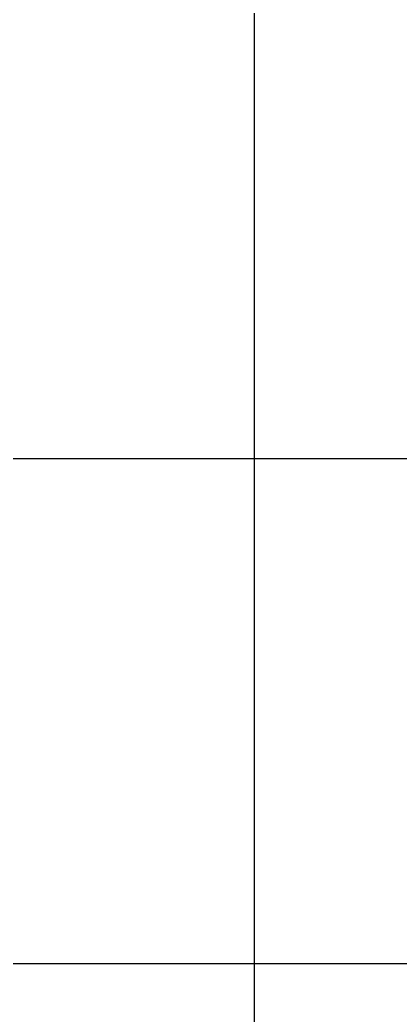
# Model space of a CAD drawing. Extents: x 32177600 to 32582346, y -189249 to 154687.
# Drawn here: x 32478093 to 32479372, y -76132 to -72784 of the extents above; entities that cross this region are included whole.
import ezdxf

# ---------------------------------------------------------------- set-up
doc = ezdxf.new("R2010")
doc.units = 0
doc.header["$LTSCALE"] = 1000
doc.header["$MEASUREMENT"] = 0
doc.layers.get('0').update_dxf_attribs({"linetype": 'CONTINUOUS'})
doc.layers.add('PUB_TITLE', color=4, linetype='CONTINUOUS')

# ---------------------------------------------------------------- blocks, each defined once
blk = doc.blocks.new('tk')
at = {"layer": 'PUB_TITLE'}
for p, q in [((31012514.6, -82916.2), (31012514.6, -76966.2)), ((31008732.1, -79516.2), (31014342.1, -79516.2)), ((31008732.1, -80366.2), (31014342.1, -80366.2))]:
    blk.add_line(p, q, dxfattribs=at)

msp = doc.modelspace()

# ---------------------------------------------------------------- block references
at = {"xscale": 2, "yscale": 2, "zscale": 2}
msp.add_blockref('tk', (-29546147.6, 84773.3, 0), dxfattribs=at)
msp.add_blockref('tk', (-29546147.6, 84773.3, 0), dxfattribs=at)

doc.saveas('drawing.dxf')
